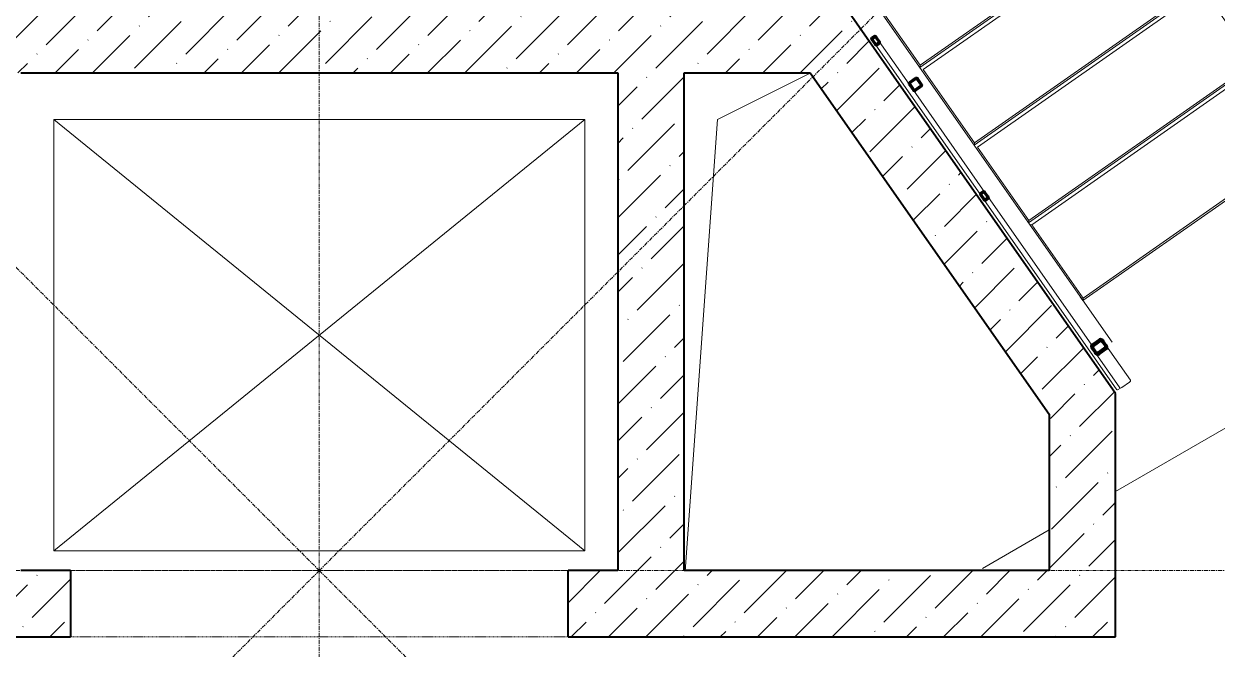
# Model space of a CAD drawing. Header units: millimetres. Extents: x 223 to 163467, y -12002 to 99672.
# Drawn here: x 85722 to 89319, y 18861 to 20745 of the extents above; entities that cross this region are included whole.
import ezdxf

# ---------------------------------------------------------------- set-up
doc = ezdxf.new("R2010")
doc.units = ezdxf.units.MM
doc.linetypes.add('ADSK_Линия сетки', pattern=[21, 12, -3, 3, -3])
doc.linetypes.add('Сверху_2_', pattern=[3.96875, 2.38125, -1.5875])
for name, color, linetype, lineweight in [('A-ANNO-DIMS', 7, 'Continuous', 9), ('A-AREA', 7, 'Continuous', 9), ('A-DETL-GENF', 7, 'Continuous', 9), ('A-DETL-MEDM', 7, 'Continuous', 18), ('A-WALL-PATT', 7, 'Continuous', 18), ('I-WALL', 7, 'Continuous', 9), ('S-BEAM', 7, 'Continuous', 9), ('S-FSTN', 7, 'Continuous', 9), ('S-GRID', 7, 'Continuous', 9)]:
    doc.layers.add(name, color=color, linetype=linetype, lineweight=lineweight)
doc.styles.add('GOST Common_I_6', font='ARIALN.TTF', dxfattribs={"height": 125})
doc.dimstyles.new('Диагональ_-_Gost_2_5мм', dxfattribs={"dimscale": 304.8, "dimtxt": 125.714375, "dimasz": 0.492126, "dimexe": 0.393701, "dimexo": 0.246063, "dimgap": 0.287073, "dimtad": 1, "dimdec": 0, "dimzin": 0, "dimdsep": 46, "dimtxsty": 'GOST Common_I_6', "dimsah": 1, "dimcen": 0.09, "dimdle": 0.393701, "dimazin": 0, "dimtfac": 1, "dimtdec": 4, "dimtix": 1, "dimtmove": 0, "dimatfit": 3, "dimfxl": 1, "dimtvp": 1, "dimtfill": 1, "dimtolj": 1, "dimtzin": 0, "dimarcsym": 2})
pattern_1 = [(45, (0, 0), (42.0948, 154.348), [198.437, -39.687, 1.676, -38.011])]

# ---------------------------------------------------------------- blocks, each defined once
blk = doc.blocks.new('Дверь-Проем - 2200_h_х1500-168313-1 этаж')
at = {"layer": 'A-DETL-GENF', "linetype": 'Сверху_2_', "lineweight": 20}
for p, q in [((741.8, 100), (-758.2, 100)), ((-758.2, -100), (741.8, -100))]:
    blk.add_line(p, q, dxfattribs=at)
at = {"layer": 'A-DETL-GENF', "lineweight": 40}
for p, q in [((-758.2, 100), (-758.2, -100)), ((741.8, -100), (741.8, 100))]:
    blk.add_line(p, q, dxfattribs=at)
blk = doc.blocks.new('ARM_ПВЛ - ПВ506-2189781-1 этаж')
at = {"layer": 'S-FSTN', "lineweight": 20}
for p, q in [((135, 415), (-135, 415)), ((-135, 415), (-135, -415)), ((135, -415), (135, 415)), ((-135, -415), (135, -415))]:
    blk.add_line(p, q, dxfattribs=at)
blk = doc.blocks.new('КДП Вышка - КР_rvt-1-1 этаж')
at = {"layer": 'A-WALL-PATT', "lineweight": 20}
h = blk.add_hatch(dxfattribs=at)
h.set_pattern_fill('FP_1', color=256, style=0, pattern_type=2)
h.set_pattern_definition(pattern_1)
h.paths.add_polyline_path([(2419.7, 1622.4), (2543.2, 1622.4), (2403.2, 1822.4), (-764.2, 1822.4), (-904.2, 1622.4), (2299, 1622.4)], flags=0)
h = blk.add_hatch(dxfattribs=at)
h.set_pattern_fill('FP_1', color=256, style=0, pattern_type=2)
h.set_pattern_definition(pattern_1)
h.paths.add_polyline_path([(1919.5, 122.4), (1919.5, 1622.4), (1719.5, 1622.4), (1719.5, 122.4)], flags=0)
h = blk.add_hatch(dxfattribs=at)
h.set_pattern_fill('FP_1', color=256, style=0, pattern_type=2)
h.set_pattern_definition(pattern_1)
h.paths.add_polyline_path([(3219.5, 307.8), (3219.5, 656.5), (2543.2, 1622.4), (2299, 1622.4), (3141, 420)], flags=0)
h = blk.add_hatch(dxfattribs=at)
h.set_pattern_fill('FP_1', color=256, style=0, pattern_type=2)
h.set_pattern_definition(pattern_1)
h.paths.add_polyline_path([(3019.5, 122.4), (3219.5, 122.4), (3219.5, 307.8), (3019.5, 593.5)], flags=0)
h = blk.add_hatch(dxfattribs=at)
h.set_pattern_fill('FP_1', color=256, style=0, pattern_type=2)
h.set_pattern_definition(pattern_1)
h.paths.add_polyline_path([(3219.5, -77.6), (3219.5, 122.4), (1569.5, 122.4), (1569.5, -77.6), (2752.2, -77.6)], flags=0)
h.paths.add_polyline_path([(69.5, -77.6), (69.5, 122.4), (-430.5, 122.4), (-430.5, -77.6)], flags=0)
h.paths.add_polyline_path([(-1230.5, -77.6), (-1230.5, 122.4), (-1580.5, 122.4), (-1580.5, -77.6)], flags=0)
at = {"layer": 'I-WALL', "lineweight": 40}
for p, q in [((2543.2, 1622.4), (2403.2, 1822.4)), ((-80.5, 1622.4), (1719.5, 1622.4)), ((1719.5, 1622.4), (1719.5, 122.4)), ((1919.5, 1622.4), (2299, 1622.4)), ((1919.5, 122.4), (1919.5, 1622.4)), ((2299, 1622.4), (3019.5, 593.5)), ((3219.5, 656.5), (2543.2, 1622.4)), ((3219.5, 307.8), (3219.5, 656.5)), ((3019.5, 593.5), (3019.5, 122.4)), ((3219.5, 122.4), (3219.5, 307.8)), ((69.5, 122.4), (-80.5, 122.4)), ((1719.5, 122.4), (1569.5, 122.4)), ((3019.5, 122.4), (1919.5, 122.4)), ((3219.5, -77.6), (3219.5, 122.4)), ((-430.5, -77.6), (69.5, -77.6)), ((1569.5, -77.6), (3219.5, -77.6))]:
    blk.add_line(p, q, dxfattribs=at)
at = {"layer": 'S-BEAM', "lineweight": 20}
for p, q in [((3209.4, 810.5), (2212.1, 2234.7)), ((2629.7, 1638.3), (3317.8, 2120.1)), ((2793.5, 1404.3), (3481.6, 1886.1)), ((2494.9, 1708.7), (2813.6, 1253.6)), ((2597.8, 1588), (2507.2, 1717.3)), ((2630.8, 1644.8), (2629.7, 1638.3)), ((2957.4, 1170.4), (3645.5, 1652.2)), ((2825.9, 1262.2), (2610.4, 1570)), ((2794.8, 1411.3), (2793.5, 1404.3)), ((3121.2, 936.4), (3809.3, 1418.2)), ((2822.6, 1240.8), (3224, 667.5)), ((3148.2, 802), (2834.9, 1249.4)), ((2958.6, 1177.3), (2957.4, 1170.4)), ((2967.6, 1164.5), (2960.6, 1165.8)), ((3113.2, 947.8), (3121.2, 936.4)), ((3121.2, 936.4), (3122.4, 943.4)), ((3122.4, 943.4), (3121.2, 936.4)), ((3264.8, 696.4), (3190.7, 802.2)), ((3158, 779.3), (3232.1, 673.5)), ((3261.9, 690.1), (3238.9, 674.1)), ((3234.4, 672.6), (3227.5, 667.8))]:
    blk.add_line(p, q, dxfattribs=at)
at = {"layer": 'S-BEAM', "lineweight": 60}
for p, q in [((2492.8, 1732.8), (2485.4, 1727.6)), ((2486.9, 1725.4), (2494.3, 1730.6)), ((2497, 1729.3), (2506, 1716.5)), ((2507.2, 1717.3), (2498.2, 1730.2)), ((2485.9, 1721.6), (2494.9, 1708.7)), ((2496.2, 1709.6), (2487.2, 1722.4)), ((2506.3, 1713.5), (2498.9, 1708.3)), ((2500.4, 1706.2), (2507.8, 1711.3)), ((2597.8, 1588), (2610.4, 1570)), ((2616.8, 1606.2), (2598.8, 1593.5)), ((2612.1, 1571.1), (2599.5, 1589.1)), ((2599.9, 1591.9), (2618, 1604.5)), ((2632.9, 1583.2), (2614.9, 1570.6)), ((2620.8, 1604), (2633.4, 1586)), ((2635, 1587.2), (2622.4, 1605.2)), ((2616, 1569), (2634, 1581.6)), ((2820.4, 1264.8), (2813.1, 1259.6)), ((2814.6, 1257.5), (2821.9, 1262.7)), ((2824.7, 1261.4), (2833.7, 1248.5)), ((2834.9, 1249.4), (2825.9, 1262.2)), ((2813.6, 1253.6), (2822.6, 1240.8)), ((2823.8, 1241.6), (2814.8, 1254.5)), ((2833.9, 1245.5), (2826.6, 1240.4)), ((2828.1, 1238.2), (2835.4, 1243.4)), ((3171.8, 818.8), (3148.9, 802.7)), ((3151.9, 798.4), (3174.8, 814.5)), ((3160.4, 781), (3152.4, 792.4)), ((3188.8, 794.5), (3165.9, 778.4)), ((3180.3, 811.9), (3188.3, 800.5)), ((3190.7, 802.2), (3182.7, 813.7)), ((3150, 790.7), (3158, 779.3)), ((3168.9, 774.2), (3191.8, 790.2))]:
    blk.add_line(p, q, dxfattribs=at)
at = {"layer": 'S-BEAM', "lineweight": 60, "flags": 128}
for points in [[(2485.4, 1727.6), (2485, 1727.2), (2484.7, 1726.6), (2484.5, 1725.9), (2484.5, 1725.1), (2484.7, 1724.3), (2485, 1723.4), (2485.4, 1722.5), (2485.9, 1721.6)], [(2498.2, 1730.2), (2497.6, 1731), (2496.9, 1731.7), (2496.2, 1732.3), (2495.4, 1732.7), (2494.7, 1733), (2493.9, 1733.1), (2493.3, 1733), (2492.8, 1732.8)], [(2494.3, 1730.6), (2494.5, 1730.7), (2494.9, 1730.8), (2495.2, 1730.7), (2495.6, 1730.6), (2496, 1730.4), (2496.3, 1730.1), (2496.7, 1729.7), (2497, 1729.3)], [(2487.2, 1722.4), (2486.9, 1722.9), (2486.7, 1723.3), (2486.6, 1723.8), (2486.5, 1724.2), (2486.5, 1724.6), (2486.6, 1725), (2486.7, 1725.2), (2486.9, 1725.4)], [(2494.9, 1708.7), (2495.6, 1707.9), (2496.3, 1707.2), (2497, 1706.6), (2497.8, 1706.2), (2498.5, 1705.9), (2499.2, 1705.8), (2499.9, 1705.9), (2500.4, 1706.2)], [(2498.9, 1708.3), (2498.6, 1708.2), (2498.3, 1708.1), (2498, 1708.2), (2497.6, 1708.3), (2497.2, 1708.5), (2496.8, 1708.8), (2496.5, 1709.2), (2496.2, 1709.6)], [(2506, 1716.5), (2506.3, 1716), (2506.5, 1715.6), (2506.6, 1715.1), (2506.7, 1714.7), (2506.7, 1714.3), (2506.6, 1714), (2506.5, 1713.7), (2506.3, 1713.5)], [(2507.8, 1711.3), (2508.2, 1711.7), (2508.5, 1712.3), (2508.6, 1713), (2508.6, 1713.8), (2508.5, 1714.7), (2508.2, 1715.6), (2507.8, 1716.5), (2507.2, 1717.3)], [(2813.1, 1259.6), (2812.6, 1259.2), (2812.4, 1258.7), (2812.2, 1258), (2812.2, 1257.2), (2812.4, 1256.3), (2812.6, 1255.4), (2813.1, 1254.5), (2813.6, 1253.6)], [(2825.9, 1262.2), (2825.3, 1263), (2824.6, 1263.7), (2823.8, 1264.3), (2823.1, 1264.8), (2822.3, 1265), (2821.6, 1265.1), (2821, 1265.1), (2820.4, 1264.8)], [(2821.9, 1262.7), (2822.2, 1262.8), (2822.5, 1262.8), (2822.9, 1262.8), (2823.2, 1262.6), (2823.6, 1262.4), (2824, 1262.1), (2824.4, 1261.8), (2824.7, 1261.4)], [(2814.8, 1254.5), (2814.6, 1254.9), (2814.4, 1255.4), (2814.2, 1255.8), (2814.1, 1256.3), (2814.1, 1256.7), (2814.2, 1257), (2814.4, 1257.3), (2814.6, 1257.5)], [(2822.6, 1240.8), (2823.2, 1240), (2823.9, 1239.3), (2824.7, 1238.7), (2825.5, 1238.3), (2826.2, 1238), (2826.9, 1237.9), (2827.5, 1238), (2828.1, 1238.2)], [(2826.6, 1240.4), (2826.3, 1240.2), (2826, 1240.2), (2825.6, 1240.2), (2825.3, 1240.4), (2824.9, 1240.6), (2824.5, 1240.9), (2824.2, 1241.2), (2823.8, 1241.6)], [(2833.7, 1248.5), (2833.9, 1248.1), (2834.1, 1247.6), (2834.3, 1247.2), (2834.4, 1246.8), (2834.4, 1246.4), (2834.3, 1246), (2834.2, 1245.7), (2833.9, 1245.5)], [(2835.4, 1243.4), (2835.9, 1243.8), (2836.2, 1244.4), (2836.3, 1245.1), (2836.3, 1245.9), (2836.2, 1246.7), (2835.9, 1247.6), (2835.4, 1248.5), (2834.9, 1249.4)], [(3148.9, 802.7), (3148, 801.9), (3147.5, 800.7), (3147.2, 799.4), (3147.2, 797.8), (3147.5, 796), (3148, 794.2), (3148.9, 792.4), (3150, 790.7)], [(3152.4, 792.4), (3151.9, 793.3), (3151.5, 794.2), (3151.2, 795.1), (3151, 796), (3151, 796.8), (3151.2, 797.4), (3151.5, 798), (3151.9, 798.4)], [(3182.7, 813.7), (3181.5, 815.3), (3180.1, 816.7), (3178.6, 817.8), (3177, 818.7), (3175.6, 819.2), (3174.2, 819.4), (3172.9, 819.3), (3171.8, 818.8)], [(3174.8, 814.5), (3175.4, 814.7), (3176, 814.8), (3176.7, 814.7), (3177.4, 814.5), (3178.2, 814), (3178.9, 813.4), (3179.6, 812.7), (3180.3, 811.9)], [(3188.3, 800.5), (3188.8, 799.6), (3189.2, 798.7), (3189.5, 797.8), (3189.7, 797), (3189.7, 796.2), (3189.5, 795.5), (3189.2, 794.9), (3188.8, 794.5)], [(3191.8, 790.2), (3192.7, 791.1), (3193.2, 792.2), (3193.5, 793.6), (3193.5, 795.2), (3193.2, 796.9), (3192.7, 798.7), (3191.8, 800.5), (3190.7, 802.2)], [(3158, 779.3), (3159.2, 777.7), (3160.6, 776.3), (3162.1, 775.1), (3163.6, 774.2), (3165.1, 773.7), (3166.5, 773.5), (3167.8, 773.6), (3168.9, 774.2)], [(3165.9, 778.4), (3165.3, 778.2), (3164.7, 778.1), (3164, 778.2), (3163.3, 778.5), (3162.5, 778.9), (3161.8, 779.5), (3161.1, 780.2), (3160.4, 781)]]:
    blk.add_lwpolyline(points, dxfattribs=at)
at = {"layer": 'S-BEAM', "lineweight": 60}
for centre, radius, start, end in [((2601.1, 1590.3), 4, 125, 215), ((2601.1, 1590.3), 2, 125, 215), ((2619.1, 1602.9), 4, 35, 125), ((2619.1, 1602.9), 2, 35, 125), ((2631.7, 1584.9), 2, 305, 35), ((2631.7, 1584.9), 4, 305, 35), ((2613.7, 1572.2), 4, 215, 305), ((2613.7, 1572.2), 2, 215, 305)]:
    blk.add_arc(centre, radius, start, end, dxfattribs=at)
at = {"layer": 'S-BEAM', "lineweight": 20}
for centre, major_axis, start_param, end_param in [((3259.9, 693), (4.91, 3.44), 4.712389, 6.283185), ((3226.5, 669.2), (2.46, 1.72), 3.141593, 4.712389), ((3237, 676.9), (4.91, 3.44), 3.141593, 4.712389)]:
    blk.add_ellipse(centre, major_axis=major_axis, ratio=0.573576, start_param=start_param, end_param=end_param, dxfattribs=at)
at = {"lineweight": 20}
for name, p, rotation in [('ARM_ПВЛ - ПВ506-2189781-1 этаж', (2893.4, 1993.9), 304.9999999999985), ('ARM_ПВЛ - ПВ506-2189781-1 этаж', (3057.3, 1759.9), 304.9999999999985), ('ARM_ПВЛ - ПВ506-2189781-1 этаж', (3221.1, 1526), 304.9999999999985), ('ARM_ПВЛ - ПВ506-2189781-1 этаж', (3384.9, 1292), 304.9999999999985), ('Дверь-Проем - 2200_h_х1500-168313-1 этаж', (811.3, 22.4), 180)]:
    blk.add_blockref(name, p, dxfattribs=dict(at, rotation=rotation))
blk = doc.blocks.new('*D333')
at = {"layer": 'A-ANNO-DIMS', "color": 0, "lineweight": -2, "transparency": 16777216}
for p, q in [((81110.1, 24600.2), (81311.7, 24398.7)), ((78830.9, 19097.7), (79115.9, 19097.7))]:
    blk.add_line(p, q, dxfattribs=at)
blk.add_arc((86612.7, 19097.7), 7616.7, 136.12837, 178.87163, dxfattribs=at)
at = {"layer": 'A-ANNO-DIMS', "color": 0, "transparency": 16777216}
for points in [[(81104, 24393.9), (81139.7, 24358.9), (81226.8, 24483.5)], [(79022.4, 19247.4), (78972.4, 19247.9), (78995.9, 19097.7)]]:
    blk.add_solid(points, dxfattribs=at)
at = {"layer": 'Defpoints', "color": 0, "transparency": 16777216}
for p in [(81057.1, 24653.2), (80016.4, 22906), (78755.9, 19097.7), (86612.7, 19097.7)]:
    blk.add_point(p, dxfattribs=at)
at = {"layer": 'A-ANNO-DIMS', "color": 0, "transparency": 16777216, "insert": (79437.1, 22069.9), "char_height": 125, "width": 588.088, "attachment_point": 5, "rotation": 67.5, "style": 'GOST Common_I_6', "bg_fill": 3, "box_fill_scale": 1.1, "bg_fill_color": 256, "bg_fill_true_color": 13158600, "bg_fill_transparency": 0}
blk.add_mtext('\\A1;45.00°', dxfattribs=at)
blk = doc.blocks.new('*D334')
at = {"layer": 'A-ANNO-DIMS', "color": 0, "lineweight": -2, "transparency": 16777216}
for p, q in [((86612.7, 26879.4), (86612.7, 26594.4)), ((81110.1, 24600.2), (81311.7, 24398.7))]:
    blk.add_line(p, q, dxfattribs=at)
blk.add_arc((86612.7, 19097.7), 7616.7, 91.12837, 133.87163, dxfattribs=at)
at = {"layer": 'A-ANNO-DIMS', "color": 0, "transparency": 16777216}
for points in [[(86462.4, 26737.9), (86462.9, 26687.9), (86612.7, 26714.4)], [(81351.4, 24570.7), (81316.4, 24606.4), (81226.8, 24483.5)]]:
    blk.add_solid(points, dxfattribs=at)
at = {"layer": 'Defpoints', "color": 0, "transparency": 16777216}
for p in [(86612.7, 26954.4), (84641.3, 26454.9), (81057.1, 24653.2), (86612.7, 19097.7)]:
    blk.add_point(p, dxfattribs=at)
at = {"layer": 'A-ANNO-DIMS', "color": 0, "transparency": 16777216, "insert": (83640.4, 26273.2), "char_height": 125, "width": 588.088, "attachment_point": 5, "rotation": 22.5, "style": 'GOST Common_I_6', "bg_fill": 3, "box_fill_scale": 1.1, "bg_fill_color": 256, "bg_fill_true_color": 13158600, "bg_fill_transparency": 0}
blk.add_mtext('\\A1;45.00°', dxfattribs=at)
blk = doc.blocks.new('*D335')
at = {"layer": 'A-ANNO-DIMS', "color": 0, "lineweight": -2, "transparency": 16777216}
for p, q in [((86612.7, 26879.4), (86612.7, 26594.4)), ((92115.2, 24600.2), (91913.7, 24398.7))]:
    blk.add_line(p, q, dxfattribs=at)
blk.add_arc((86612.7, 19097.7), 7616.7, 46.12837, 88.87163, dxfattribs=at)
at = {"layer": 'A-ANNO-DIMS', "color": 0, "transparency": 16777216}
for points in [[(86762.4, 26687.9), (86762.9, 26737.9), (86612.7, 26714.4)], [(91908.9, 24606.4), (91873.9, 24570.7), (91998.5, 24483.5)]]:
    blk.add_solid(points, dxfattribs=at)
at = {"layer": 'Defpoints', "color": 0, "transparency": 16777216}
for p in [(86612.7, 26954.4), (90421, 25693.9), (92168.2, 24653.2), (86612.7, 19097.7)]:
    blk.add_point(p, dxfattribs=at)
at = {"layer": 'A-ANNO-DIMS', "color": 0, "transparency": 16777216, "insert": (89584.9, 26273.2), "char_height": 125, "width": 588.088, "attachment_point": 5, "rotation": 337.5, "style": 'GOST Common_I_6', "bg_fill": 3, "box_fill_scale": 1.1, "bg_fill_color": 256, "bg_fill_true_color": 13158600, "bg_fill_transparency": 0}
blk.add_mtext('\\A1;45.00°', dxfattribs=at)
blk = doc.blocks.new('*D336')
at = {"layer": 'A-ANNO-DIMS', "color": 0, "lineweight": -2, "transparency": 16777216}
for p, q in [((92115.2, 24600.2), (91913.7, 24398.7)), ((94394.4, 19097.7), (94109.4, 19097.7))]:
    blk.add_line(p, q, dxfattribs=at)
blk.add_arc((86612.7, 19097.7), 7616.7, 1.12837, 43.87163, dxfattribs=at)
at = {"layer": 'A-ANNO-DIMS', "color": 0, "transparency": 16777216}
for points in [[(92085.7, 24358.9), (92121.4, 24393.9), (91998.5, 24483.5)], [(94252.9, 19247.9), (94202.9, 19247.4), (94229.4, 19097.7)]]:
    blk.add_solid(points, dxfattribs=at)
at = {"layer": 'Defpoints', "color": 0, "transparency": 16777216}
for p in [(92168.2, 24653.2), (93969.9, 21069), (86612.7, 19097.7), (94469.4, 19097.7)]:
    blk.add_point(p, dxfattribs=at)
at = {"layer": 'A-ANNO-DIMS', "color": 0, "transparency": 16777216, "insert": (93788.2, 22069.9), "char_height": 125, "width": 588.088, "attachment_point": 5, "rotation": 292.5, "style": 'GOST Common_I_6', "bg_fill": 3, "box_fill_scale": 1.1, "bg_fill_color": 256, "bg_fill_true_color": 13158600, "bg_fill_transparency": 0}
blk.add_mtext('\\A1;45.00°', dxfattribs=at)
blk = doc.blocks.new('*D337')
at = {"layer": 'A-ANNO-DIMS', "color": 0, "lineweight": -2, "transparency": 16777216}
for p, q in [((94394.4, 19097.7), (94109.4, 19097.7)), ((92115.2, 13595.1), (91913.7, 13796.7))]:
    blk.add_line(p, q, dxfattribs=at)
blk.add_arc((86612.7, 19097.7), 7616.7, 316.12837, 358.87163, dxfattribs=at)
at = {"layer": 'A-ANNO-DIMS', "color": 0, "transparency": 16777216}
for points in [[(94202.9, 18947.9), (94252.9, 18947.4), (94229.4, 19097.7)], [(92121.4, 13801.4), (92085.7, 13836.4), (91998.5, 13711.8)]]:
    blk.add_solid(points, dxfattribs=at)
at = {"layer": 'Defpoints', "color": 0, "transparency": 16777216}
for p in [(86612.7, 19097.7), (94469.4, 19097.7), (93209, 15289.3), (92168.2, 13542.1)]:
    blk.add_point(p, dxfattribs=at)
at = {"layer": 'A-ANNO-DIMS', "color": 0, "transparency": 16777216, "insert": (93511, 16240.3), "char_height": 125, "width": 588.088, "attachment_point": 5, "rotation": 67.5, "style": 'GOST Common_I_6', "bg_fill": 3, "box_fill_scale": 1.1, "bg_fill_color": 256, "bg_fill_true_color": 13158600, "bg_fill_transparency": 0}
blk.add_mtext('\\A1;45.00°', dxfattribs=at)
blk = doc.blocks.new('*D338')
at = {"layer": 'A-ANNO-DIMS', "color": 0, "lineweight": -2, "transparency": 16777216}
for p, q in [((92115.2, 13595.1), (91913.7, 13796.7)), ((86612.7, 11315.9), (86612.7, 11600.9))]:
    blk.add_line(p, q, dxfattribs=at)
blk.add_arc((86612.7, 19097.7), 7616.7, 271.12837, 313.87163, dxfattribs=at)
at = {"layer": 'A-ANNO-DIMS', "color": 0, "transparency": 16777216}
for points in [[(91873.9, 13624.6), (91908.9, 13588.9), (91998.5, 13711.8)], [(86762.9, 11457.4), (86762.4, 11507.4), (86612.7, 11480.9)]]:
    blk.add_solid(points, dxfattribs=at)
at = {"layer": 'Defpoints', "color": 0, "transparency": 16777216}
for p in [(86612.7, 19097.7), (92168.2, 13542.1), (88584, 11740.4), (86612.7, 11240.9)]:
    blk.add_point(p, dxfattribs=at)
at = {"layer": 'A-ANNO-DIMS', "color": 0, "transparency": 16777216, "insert": (89470.1, 12199.3), "char_height": 125, "width": 588.088, "attachment_point": 5, "rotation": 22.5, "style": 'GOST Common_I_6', "bg_fill": 3, "box_fill_scale": 1.1, "bg_fill_color": 256, "bg_fill_true_color": 13158600, "bg_fill_transparency": 0}
blk.add_mtext('\\A1;45.00°', dxfattribs=at)
blk = doc.blocks.new('*D339')
at = {"layer": 'A-ANNO-DIMS', "color": 0, "lineweight": -2, "transparency": 16777216}
for p, q in [((78830.9, 19097.7), (79115.9, 19097.7)), ((81110.1, 13595.1), (81311.7, 13796.7))]:
    blk.add_line(p, q, dxfattribs=at)
blk.add_arc((86612.7, 19097.7), 7616.7, 181.12837, 223.87163, dxfattribs=at)
at = {"layer": 'A-ANNO-DIMS', "color": 0, "transparency": 16777216}
for points in [[(78972.4, 18947.4), (79022.4, 18947.9), (78995.9, 19097.7)], [(81139.7, 13836.4), (81104, 13801.4), (81226.8, 13711.8)]]:
    blk.add_solid(points, dxfattribs=at)
at = {"layer": 'Defpoints', "color": 0, "transparency": 16777216}
for p in [(78755.9, 19097.7), (86612.7, 19097.7), (79255.5, 17126.3), (81057.1, 13542.1)]:
    blk.add_point(p, dxfattribs=at)
at = {"layer": 'A-ANNO-DIMS', "color": 0, "transparency": 16777216, "insert": (79714.3, 16240.3), "char_height": 125, "width": 588.088, "attachment_point": 5, "rotation": 292.5, "style": 'GOST Common_I_6', "bg_fill": 3, "box_fill_scale": 1.1, "bg_fill_color": 256, "bg_fill_true_color": 13158600, "bg_fill_transparency": 0}
blk.add_mtext('\\A1;45.00°', dxfattribs=at)
blk = doc.blocks.new('*D340')
at = {"layer": 'A-ANNO-DIMS', "color": 0, "lineweight": -2, "transparency": 16777216}
for p, q in [((81110.1, 13595.1), (81311.7, 13796.7)), ((86612.7, 11315.9), (86612.7, 11600.9))]:
    blk.add_line(p, q, dxfattribs=at)
blk.add_arc((86612.7, 19097.7), 7616.7, 226.12837, 268.87163, dxfattribs=at)
at = {"layer": 'A-ANNO-DIMS', "color": 0, "transparency": 16777216}
for points in [[(81316.4, 13588.9), (81351.4, 13624.6), (81226.8, 13711.8)], [(86462.9, 11507.4), (86462.4, 11457.4), (86612.7, 11480.9)]]:
    blk.add_solid(points, dxfattribs=at)
at = {"layer": 'Defpoints', "color": 0, "transparency": 16777216}
for p in [(86612.7, 19097.7), (81057.1, 13542.1), (82804.3, 12501.4), (86612.7, 11240.9)]:
    blk.add_point(p, dxfattribs=at)
at = {"layer": 'A-ANNO-DIMS', "color": 0, "transparency": 16777216, "insert": (83755.3, 12199.3), "char_height": 125, "width": 588.088, "attachment_point": 5, "rotation": 337.5, "style": 'GOST Common_I_6', "bg_fill": 3, "box_fill_scale": 1.1, "bg_fill_color": 256, "bg_fill_true_color": 13158600, "bg_fill_transparency": 0}
blk.add_mtext('\\A1;45.00°', dxfattribs=at)
blk = doc.blocks.new('оси')
at = {"layer": 'S-GRID', "linetype": 'ADSK_Линия сетки'}
for q in [(86612.7, 27920.3), (80374.1, 25336.2), (77921.9, 19097.7), (80436.2, 12921.1), (86612.7, 8288.8), (95262.1, 19097.7), (92851.2, 12859.1)]:
    blk.add_line((86612.7, 19097.7), q, dxfattribs=at)
blk.add_arc((86612.7, 19097.7), 6000, 192.09621, 182.95219, dxfattribs=at)
at = {"layer": 'A-ANNO-DIMS'}
dim = blk.add_angular_dim_3p(base=(80016.4, 22906), center=(86612.7, 19097.7), p1=(81057.1, 24653.2), p2=(78755.9, 19097.7), dimstyle='Диагональ_-_Gost_2_5мм', override={"dimpost": '<>', "dimfxl": 6013.290219}, dxfattribs=at)
dim.commit()
dim.dimension.update_dxf_attribs({"geometry": '*D333', "text_midpoint": (79437.1, 22069.9)})
dim = blk.add_angular_dim_3p(base=(84641.3, 26454.9), center=(86612.7, 19097.7), p1=(86612.7, 26954.4), p2=(81057.1, 24653.2), dimstyle='Диагональ_-_Gost_2_5мм', override={"dimpost": '<>', "dimfxl": 6013.290219}, dxfattribs=at)
dim.commit()
dim.dimension.update_dxf_attribs({"geometry": '*D334', "text_midpoint": (83640.4, 26273.2)})
dim = blk.add_angular_dim_3p(base=(90421, 25693.9), center=(86612.7, 19097.7), p1=(92168.2, 24653.2), p2=(86612.7, 26954.4), dimstyle='Диагональ_-_Gost_2_5мм', override={"dimpost": '<>', "dimfxl": 6013.290219}, dxfattribs=at)
dim.commit()
dim.dimension.update_dxf_attribs({"geometry": '*D335', "text_midpoint": (89584.9, 26273.2)})
dim = blk.add_angular_dim_3p(base=(93969.9, 21069), center=(86612.7, 19097.7), p1=(94469.4, 19097.7), p2=(92168.2, 24653.2), dimstyle='Диагональ_-_Gost_2_5мм', override={"dimpost": '<>', "dimfxl": 6013.290219}, dxfattribs=at)
dim.commit()
dim.dimension.update_dxf_attribs({"geometry": '*D336', "text_midpoint": (93788.2, 22069.9)})
dim = blk.add_angular_dim_3p(base=(93209, 15289.3), center=(86612.7, 19097.7), p1=(92168.2, 13542.1), p2=(94469.4, 19097.7), dimstyle='Диагональ_-_Gost_2_5мм', override={"dimpost": '<>', "dimfxl": 6013.290219}, dxfattribs=at)
dim.commit()
dim.dimension.update_dxf_attribs({"geometry": '*D337', "text_midpoint": (93511, 16240.3)})
dim = blk.add_angular_dim_3p(base=(88584, 11740.4), center=(86612.7, 19097.7), p1=(86612.7, 11240.9), p2=(92168.2, 13542.1), dimstyle='Диагональ_-_Gost_2_5мм', override={"dimpost": '<>', "dimfxl": 6013.290219}, dxfattribs=at)
dim.commit()
dim.dimension.update_dxf_attribs({"geometry": '*D338', "text_midpoint": (89470.1, 12199.3)})
dim = blk.add_angular_dim_3p(base=(79255.5, 17126.3), center=(86612.7, 19097.7), p1=(78755.9, 19097.7), p2=(81057.1, 13542.1), dimstyle='Диагональ_-_Gost_2_5мм', override={"dimpost": '<>', "dimfxl": 6013.290219}, dxfattribs=at)
dim.commit()
dim.dimension.update_dxf_attribs({"geometry": '*D339', "text_midpoint": (79714.3, 16240.3)})
dim = blk.add_angular_dim_3p(base=(82804.3, 12501.4), center=(86612.7, 19097.7), p1=(81057.1, 13542.1), p2=(86612.7, 11240.9), dimstyle='Диагональ_-_Gost_2_5мм', override={"dimpost": '<>', "dimfxl": 6013.290219}, dxfattribs=at)
dim.commit()
dim.dimension.update_dxf_attribs({"geometry": '*D340', "text_midpoint": (83755.3, 12199.3)})
at = {"layer": 'S-GRID', "linetype": 'ADSK_Линия сетки'}
blk.add_line((86612.7, 19097.7), (92789.2, 25274.2), dxfattribs=at)
blk.add_arc((86612.7, 19097.7), 3500, 177.3315, 161.4375, dxfattribs=at)

msp = doc.modelspace()

# ---------------------------------------------------------------- linework, layer by layer
at = {"layer": 'A-AREA', "lineweight": 15}
for p, q in [((90015.9, 19914.9), (89012.7, 19335.6)), ((88812.7, 19220.2), (88612, 19104.3))]:
    msp.add_line(p, q, dxfattribs=at)
at = {"layer": 'A-DETL-MEDM', "lineweight": 15}
for p, q in [((87812.7, 20457.6), (88092.8, 20596.9)), ((85812.7, 20457.6), (87412.7, 20457.6)), ((85812.7, 19157.6), (85812.7, 20457.6)), ((87412.7, 20457.6), (85812.7, 19157.6)), ((85812.7, 20457.6), (87412.7, 19157.6)), ((87412.7, 20457.6), (87412.7, 19157.6)), ((87715.4, 19096), (87812.7, 20457.6)), ((87412.7, 19157.6), (85812.7, 19157.6))]:
    msp.add_line(p, q, dxfattribs=at)

# ---------------------------------------------------------------- block references
at = {"lineweight": 15}
msp.add_blockref('КДП Вышка - КР_rvt-1-1 этаж', (85793.2, 18975.3), dxfattribs=at)

# ---------------------------------------------------------------- next in the draw order: block references
msp.add_blockref('оси', (0, 0), dxfattribs=at)

doc.saveas('drawing.dxf')
